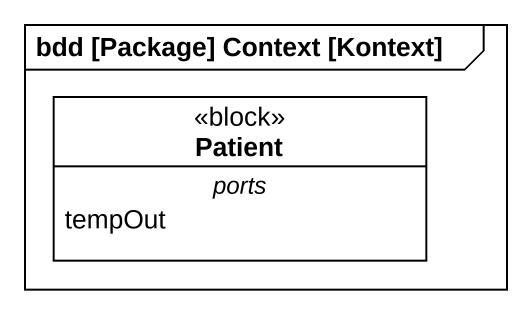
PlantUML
@startuml
mainframe bdd [Package] Context [Kontext]
hide circle
hide empty members
class Patient <<block>> {
  -- ports --
  tempOut
}
@enduml
